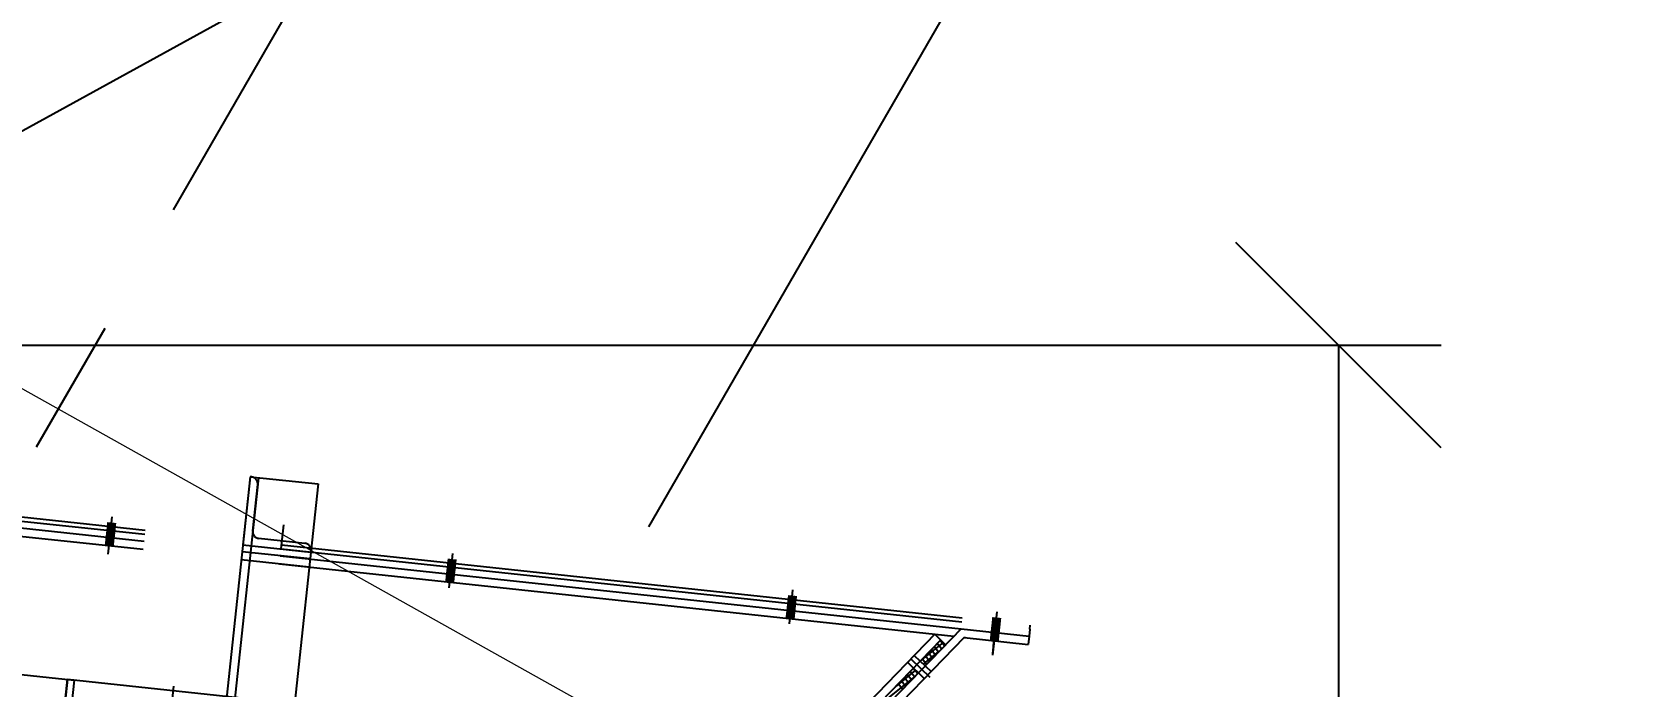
# Model space of a CAD drawing. Header units: inches. Extents: x 0 to 157513, y -28488 to 35640.
# Drawn here: x 21222 to 22395, y 17558 to 18036 of the extents above; entities that cross this region are included whole.
import ezdxf

# ---------------------------------------------------------------- set-up
doc = ezdxf.new("R2010")
doc.units = ezdxf.units.IN
doc.header["$LTSCALE"] = 400
doc.header["$MEASUREMENT"] = 0
for name, pattern in [('CENTER', [2, 1.25, -0.25, 0.25, -0.25]), ('CONTINOUS', [0]), ('HIDDEN', [9.525, 6.35, -3.175]), ('PHANTOM', [2.5, 1.25, -0.25, 0.25, -0.25, 0.25, -0.25])]:
    doc.linetypes.add(name, pattern=pattern)
doc.layers.add('BF', color=8, linetype='PHANTOM')
doc.styles.add('ROMANS', font='romans')
doc.dimstyles.new('SAM2 60 SC', dxfattribs={"dimscale": 60, "dimtxt": 2.5, "dimasz": 2.5, "dimexe": 1.25, "dimexo": 0.625, "dimtad": 1, "dimtoh": 1, "dimdec": 0, "dimdsep": 46, "dimtxsty": 'ROMANS', "dimblk": 'OBLIQUE', "dimcen": 2.5, "dimclrd": 1, "dimclre": 1, "dimclrt": 256, "dimadec": 0, "dimazin": 2, "dimtfac": 1, "dimtdec": 0, "dimtofl": 0, "dimtmove": 0, "dimatfit": 3, "dimfxl": 1, "dimtolj": 1, "dimtzin": 0, "dimarcsym": 1})

# ---------------------------------------------------------------- blocks, each defined once
blk = doc.blocks.new('611bf4strgesv')
at = {"layer": 'BF', "linetype": 'CONTINOUS'}
h = blk.add_hatch(color=256, dxfattribs=at)
h.dxf.hatch_style = 1
h.paths.add_polyline_path([(-10569.2, 26596.2), (-10568.6, 26602.1), (-10565.3, 26601.8), (-10566, 26595.8)])
h = blk.add_hatch(color=256, dxfattribs=at)
h.dxf.hatch_style = 1
h.paths.add_polyline_path([(-10566, 26595.8), (-10565.3, 26601.8), (-10562, 26601.4), (-10562.6, 26595.4)])
h = blk.add_hatch(color=256, dxfattribs=at)
h.dxf.hatch_style = 1
h.paths.add_polyline_path([(-10566, 26595.8), (-10565.3, 26601.8), (-10562, 26601.4), (-10562.6, 26595.4)])
h = blk.add_hatch(color=256, dxfattribs=at)
h.dxf.hatch_style = 1
h.paths.add_polyline_path([(-10570.4, 26585), (-10569.8, 26591), (-10566.5, 26590.6), (-10567.2, 26584.7)])
h = blk.add_hatch(color=256, dxfattribs=at)
h.dxf.hatch_style = 1
h.paths.add_polyline_path([(-10569.8, 26591.2), (-10569.2, 26596.2), (-10566, 26595.8), (-10566.5, 26590.8)])
h = blk.add_hatch(color=256, dxfattribs=at)
h.dxf.hatch_style = 1
h.paths.add_polyline_path([(-10567.2, 26584.7), (-10566.5, 26590.6), (-10563.2, 26590.3), (-10563.8, 26584.3)])
h = blk.add_hatch(color=256, dxfattribs=at)
h.dxf.hatch_style = 1
h.paths.add_polyline_path([(-10567.2, 26584.7), (-10566.5, 26590.6), (-10563.2, 26590.3), (-10563.8, 26584.3)])
h = blk.add_hatch(color=256, dxfattribs=at)
h.dxf.hatch_style = 1
h.paths.add_polyline_path([(-10566.5, 26590.8), (-10566, 26595.8), (-10562.6, 26595.4), (-10563.1, 26590.5)])
h = blk.add_hatch(color=256, dxfattribs=at)
h.dxf.hatch_style = 1
h.paths.add_polyline_path([(-10566.5, 26590.8), (-10566, 26595.8), (-10562.6, 26595.4), (-10563.1, 26590.5)])
h = blk.add_hatch(color=256, dxfattribs=at)
h.dxf.hatch_style = 1
h.paths.add_polyline_path([(-10321.2, 26564.5), (-10320.6, 26569.5), (-10317.4, 26569.2), (-10317.9, 26564.2)])
h = blk.add_hatch(color=256, dxfattribs=at)
h.dxf.hatch_style = 1
h.paths.add_polyline_path([(-10320.6, 26569.5), (-10320, 26575.5), (-10316.8, 26575.1), (-10317.4, 26569.2)])
h = blk.add_hatch(color=256, dxfattribs=at)
h.dxf.hatch_style = 1
h.paths.add_polyline_path([(-10317.9, 26564.2), (-10317.4, 26569.2), (-10314, 26568.8), (-10314.6, 26563.8)])
h = blk.add_hatch(color=256, dxfattribs=at)
h.dxf.hatch_style = 1
h.paths.add_polyline_path([(-10317.4, 26569.2), (-10316.8, 26575.1), (-10313.4, 26574.8), (-10314, 26568.8)])
h = blk.add_hatch(color=256, dxfattribs=at)
h.dxf.hatch_style = 1
h.paths.add_polyline_path([(-10321.8, 26558.4), (-10321.2, 26564.3), (-10318, 26564), (-10318.6, 26558)])
h = blk.add_hatch(color=256, dxfattribs=at)
h.dxf.hatch_style = 1
h.paths.add_polyline_path([(-10318.6, 26558), (-10318, 26564), (-10314.6, 26563.6), (-10315.2, 26557.7)])
h = blk.add_hatch(color=256, dxfattribs=at)
h.dxf.hatch_style = 1
h.paths.add_polyline_path([(-10072.6, 26537.9), (-10072.1, 26542.9), (-10068.8, 26542.5), (-10069.4, 26537.5)])
h = blk.add_hatch(color=256, dxfattribs=at)
h.dxf.hatch_style = 1
h.paths.add_polyline_path([(-10072.1, 26542.9), (-10071.4, 26548.8), (-10068.2, 26548.5), (-10068.8, 26542.5)])
h = blk.add_hatch(color=256, dxfattribs=at)
h.dxf.hatch_style = 1
h.paths.add_polyline_path([(-10069.4, 26537.5), (-10068.8, 26542.5), (-10065.5, 26542.1), (-10066, 26537.2)])
h = blk.add_hatch(color=256, dxfattribs=at)
h.dxf.hatch_style = 1
h.paths.add_polyline_path([(-10068.8, 26542.5), (-10068.2, 26548.5), (-10064.8, 26548.1), (-10065.5, 26542.1)])
h = blk.add_hatch(color=256, dxfattribs=at)
h.dxf.hatch_style = 1
h.paths.add_polyline_path([(-10073.3, 26531.7), (-10072.6, 26537.7), (-10069.4, 26537.3), (-10070, 26531.4)])
h = blk.add_hatch(color=256, dxfattribs=at)
h.dxf.hatch_style = 1
h.paths.add_polyline_path([(-10070, 26531.4), (-10069.4, 26537.3), (-10066, 26537), (-10066.6, 26531)])
h = blk.add_hatch(color=256, dxfattribs=at)
h.dxf.hatch_style = 1
h.paths.add_polyline_path([(-9922.9, 26526.9), (-9922.3, 26532.8), (-9919, 26532.5), (-9919.7, 26526.5)])
h = blk.add_hatch(color=256, dxfattribs=at)
h.dxf.hatch_style = 1
h.paths.add_polyline_path([(-9919.7, 26526.5), (-9919, 26532.5), (-9915.7, 26532.1), (-9916.3, 26526.2)])
h = blk.add_hatch(color=256, dxfattribs=at)
h.dxf.hatch_style = 1
h.paths.add_polyline_path([(-9924.1, 26515.7), (-9923.5, 26521.7), (-9920.2, 26521.4), (-9920.9, 26515.4)])
h = blk.add_hatch(color=256, dxfattribs=at)
h.dxf.hatch_style = 1
h.paths.add_polyline_path([(-9923.5, 26521.9), (-9922.9, 26526.9), (-9919.7, 26526.5), (-9920.2, 26521.6)])
h = blk.add_hatch(color=256, dxfattribs=at)
h.dxf.hatch_style = 1
h.paths.add_polyline_path([(-9920.9, 26515.4), (-9920.2, 26521.4), (-9916.9, 26521), (-9917.5, 26515)])
h = blk.add_hatch(color=256, dxfattribs=at)
h.dxf.hatch_style = 1
h.paths.add_polyline_path([(-9920.2, 26521.6), (-9919.7, 26526.5), (-9916.3, 26526.2), (-9916.8, 26521.2)])
at = {"layer": 'BF'}
for p, q in [((-11600.6, 26354.2, 405.4), (-9212.5, 27667.6, 405.4)), ((-10270.4, 27262.9, 1933), (-10755.5, 26422.7, 1933)), ((-9923.3, 27031.7, 7197.3), (-10196.1, 26559.3, 7197.3)), ((-13424.3, 26905.3, 2574.4), (-9894.5, 26527, 2574.4)), ((-13425.1, 26897.2, -84.3), (-9936.4, 26523.3, -84.3)), ((-13424.6, 26902.2, 2574.4), (-9894.8, 26523.9, 2574.4)), ((-13425.8, 26891.3, -84.3), (-9950.4, 26518.8, -84.3)), ((-10464.2, 26635.2, 2372.2), (-10557, 25769.7, 1395.2)), ((-10458.2, 26634.5, 2435.7), (-10551, 25769.1, -298)), ((-10414.5, 26629.9, 2409.5), (-10507.3, 25764.4, -244.6)), ((-10464.2, 26635.2, 732.4), (-10414.5, 26629.9, 732.4)), ((-10439.8, 26600, 732.4), (-10441.7, 26582.5, 732.4)), ((-9942.8, 26517.9, 3268.6), (-10322.1, 26126.8, 677)), ((-9942.8, 26517.9, 1318.3), (-10322.1, 26126.8, 1318.3)), ((-9945.1, 26524.2, 1318.3), (-10308.3, 26149.6, 1318.3)), ((-9964.3, 26520.2, 1318.3), (-9956.4, 26512.6, 1318.3)), ((-10746.9, 26503.4, 609.4), (-10592.7, 26486.8, 609.4)), ((-10623.3, 26248.7, 609.4), (-10597.7, 26487.4, 609.4)), ((-10592.7, 26486.8, 609.4), (-10618.3, 26248.2, 609.4)), ((-10592.7, 26486.8, 609.4), (-10618.3, 26248.2, 609.4)), ((-10597.7, 26487.4, 609.4), (-10443.6, 26470.9, 609.4)), ((-10520.3, 26482.4, 609.4), (-10546.6, 26237.2, 609.4))]:
    blk.add_line(p, q, dxfattribs=at)
at = {"layer": 'BF', "linetype": 'CENTER', "lineweight": 9, "ltscale": 10}
blk.add_line((-11860.6, 27387.6, 405.4), (-9260.6, 25932.6, 403.2), dxfattribs=at)
at = {"layer": 'BF', "ltscale": 25}
for p, q in [((-10464.2, 26635.2, 732.4), (-10469.5, 26585.5, 732.4)), ((-10463.2, 26635.1, 732.4), (-10464.2, 26635.2, 732.4)), ((-10458.8, 26629.6, 732.4), (-10462.4, 26595.8, 732.4)), ((-10458, 26590.3, 732.4), (-10424.2, 26586.6, 732.4)), ((-10420.4, 26575.2, -984.6), (-10470.1, 26580.5, -984.6)), ((-10469.5, 26585.5, 732.4), (-10419.8, 26580.1, 732.4)), ((-10419.8, 26580.1, 732.4), (-10419.7, 26581.1, 732.4)), ((-10421, 26569.2, -984.6), (-10470.7, 26574.5, -984.6))]:
    blk.add_line(p, q, dxfattribs=at)
at = {"layer": 'BF', "linetype": 'CENTER'}
for p, q in [((-10567.8, 26578.6, 594.8), (-10564.9, 26605.9, 594.8)), ((-10567.6, 26581, 594.8), (-10564.9, 26605.9, 594.8)), ((-10319, 26554.1, 594.8), (-10316.3, 26579.2, 594.8)), ((-10070.4, 26527.8, 594.8), (-10067.8, 26552.6, 594.8)), ((-9921.3, 26511.8, 1318.3), (-9918.6, 26536.6, 1318.3))]:
    blk.add_line(p, q, dxfattribs=at)
at = {"layer": 'BF', "linetype": 'CONTINOUS'}
for p, q in [((-9922.2, 26521.8, 2398.9), (-9921.3, 26529.9, 2423.3)), ((-9919.2, 26530.8, 1318.3), (-9922, 26505, 1318.3)), ((-9920.2, 26521.6, 1523.1), (-9919.4, 26529.7, 1547.5)), ((-9964.3, 26520.2, 1318.3), (-10040.8, 26441.3, 1318.3)), ((-9945.1, 26524.2, 3297.9), (-9895.4, 26518.9, 1318.3)), ((-9942.8, 26517.9, -84.3), (-9941.7, 26517.8, -84.3)), ((-9942.8, 26517.9, 3297.9), (-9896, 26512.9, 1318.3)), ((-9921.9, 26506.3, 1318.3), (-9919.4, 26529.1, 1523.1)), ((-9895.4, 26518.9, 1318.3), (-9896, 26512.9, 1288.3)), ((-9894.8, 26523.9, 2574.4), (-9895.4, 26518.9, 2618.8)), ((-9894.8, 26523.9, 2574.4), (-9894.5, 26527, 2588.8)), ((-9959.9, 26516.1, 1318.3), (-10036.5, 26437.1, 1318.3)), ((-9959.9, 26516.1, 1318.3), (-10036.5, 26437.1, 1318.3)), ((-9974.9, 26500.6, 594.8), (-9958, 26514.2, 594.8)), ((-9972.6, 26498.4, 594.8), (-9961, 26507.8, 594.8)), ((-9965.9, 26502.8, 594.8), (-9969.1, 26506.7, 594.8)), ((-9963.7, 26505, 594.8), (-9966.9, 26508.9, 594.8)), ((-9961.5, 26507.3, 594.8), (-9964.7, 26511.2, 594.8)), ((-9959.3, 26509.5, 594.8), (-9962.5, 26513.5, 594.8)), ((-9957.1, 26511.8, 594.8), (-9960.3, 26515.7, 594.8)), ((-9976.8, 26491.5, 594.8), (-9980, 26495.4, 594.8)), ((-9970.3, 26498.2, 594.8), (-9973.4, 26502.2, 594.8)), ((-9968.1, 26500.5, 594.8), (-9971.2, 26504.4, 594.8)), ((-10010.8, 26463.6, 594.8), (-9978.9, 26489.3, 594.8)), ((-9993, 26482, 594.8), (-9978.1, 26494, 594.8)), ((-9987.8, 26480.2, 594.8), (-9991, 26484.1, 594.8)), ((-9985.6, 26482.4, 594.8), (-9988.8, 26486.3, 594.8)), ((-9983.4, 26484.7, 594.8), (-9986.6, 26488.6, 594.8)), ((-9981.2, 26486.9, 594.8), (-9984.4, 26490.9, 594.8)), ((-9979, 26489.2, 594.8), (-9982.2, 26493.1, 594.8))]:
    blk.add_line(p, q, dxfattribs=at)
at = {"layer": 'BF', "linetype": 'HIDDEN', "ltscale": 25}
for p, q in [((-9984.1, 26499.8, 1318.3), (-9971.9, 26487.9, 1318.3)), ((-9979.2, 26504.8, 1318.3), (-9967, 26493, 1318.3))]:
    blk.add_line(p, q, dxfattribs=at)
at = {"layer": 'BF', "ltscale": 10}
blk.add_line((-9981.7, 26502.3, 1318.3), (-9967.8, 26488.9, 1318.3), dxfattribs=at)
at = {"layer": 'BF', "linetype": 'HIDDEN', "ltscale": 15}
blk.add_line((-10597.7, 26487.4, 609.4), (-10623.3, 26248.7, 609.4), dxfattribs=at)
at = {"layer": 'BF', "ltscale": 25}
for centre, start, end in [((-10463.7, 26630.1, 732.4), 353.8819, 83.8819), ((-10457.4, 26595.2, 732.4), 173.8819, 263.8819), ((-10424.7, 26581.7, 732.4), 353.8819, 83.8819)]:
    blk.add_arc(centre, 5, start, end, dxfattribs=at)
blk = doc.blocks.new('_OBLIQUE')
at = {"color": 0, "linetype": 'ByBlock'}
blk.add_line((-0.5, -0.5), (0.5, 0.5), dxfattribs=at)
blk = doc.blocks.new('*D338')
at = {"color": 1, "lineweight": -2}
for p, q in [((20085, 17807.8), (22250.9, 17807.8)), ((22175.9, 17807.8), (22175.9, 16009.2)), ((22072.2, 16009.2), (22250.9, 16009.2))]:
    blk.add_line(p, q, dxfattribs=at)
at = {"layer": 'Defpoints', "color": 0}
for p in [(20047.5, 17807.8, 23.4), (22034.7, 16009.2, 33), (22175.9, 16009.2)]:
    blk.add_point(p, dxfattribs=at)
at = {"color": 1, "lineweight": -2, "xscale": 150, "yscale": 150, "zscale": 150}
for p, rotation in [((22175.9, 17807.8), 90), ((22175.9, 16009.2), 270)]:
    blk.add_blockref('_OBLIQUE', p, dxfattribs=dict(at, rotation=rotation))
at = {"insert": (22063.4, 16908.5), "char_height": 150, "attachment_point": 5, "rotation": 90, "style": 'ROMANS'}
blk.add_mtext('\\A1;1799', dxfattribs=at)

msp = doc.modelspace()

# ---------------------------------------------------------------- block references
msp.add_blockref('611bf4strgesv', (31845.3, -8923.4, -372.4))

# ---------------------------------------------------------------- dimensions: what is measured, and where the dimension line sits
dim = msp.add_linear_dim(base=(22175.9, 16009.2), p1=(20047.5, 17807.8, 23.4), p2=(22034.7, 16009.2, 33), angle=90, dimstyle='SAM2 60 SC', override={"dimtoh": 0})
dim.commit()
dim.dimension.update_dxf_attribs({"geometry": '*D338', "text_midpoint": (22063.4, 16908.5)})

doc.saveas('drawing.dxf')
